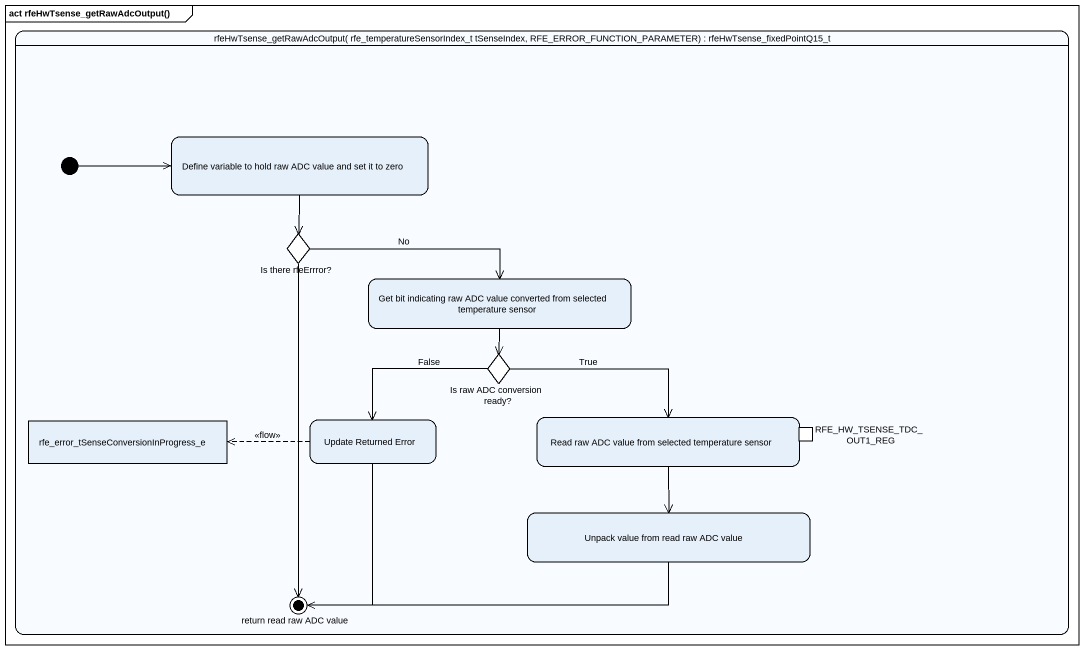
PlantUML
@startuml
mainframe act rfeHwTsense_getRawAdcOutput()
hide empty description
state "rfeHwTsense_getRawAdcOutput( rfe_temperatureSensorIndex_t tSenseIndex, RFE_ERROR_FUNCTION_PARAMETER) : rfeHwTsense_fixedPointQ15_t" as rfeHwTsense_getRawAdcOutput {
  state "Define variable to hold raw ADC value and set it to zero" as Define_variable_to_hold_raw
  state "Is there rfeErrror?" as Is_there_rfeErrror <<choice>>
  state "Get bit indicating raw ADC value converted from selected temperature sensor" as Get_bit_indicating_raw_ADC
  state "Is raw ADC conversion ready?" as Is_raw_ADC_conversion_ready <<choice>>
  state "rfe_error_tSenseConversionInProgress_e" as rfe_error <<object>>
  state "Update Returned Error" as Update_Returned_Error
  state "Read raw ADC value from selected temperature sensor" as Read_raw_ADC_value_from {
    state RFE_HW_TSENSE_TDC_OUT1_REG <<inputPin>>
  }
  state "Unpack value from read raw ADC value" as Unpack_value_from_read_raw
  state "return read raw ADC value" as return_read_raw_ADC_value <<end>>
  [*] -right-> Define_variable_to_hold_raw
}
Define_variable_to_hold_raw --> Is_there_rfeErrror
Is_there_rfeErrror -right-> Get_bit_indicating_raw_ADC : No
Is_there_rfeErrror --> return_read_raw_ADC_value
Get_bit_indicating_raw_ADC --> Is_raw_ADC_conversion_ready
Is_raw_ADC_conversion_ready -left-> Update_Returned_Error : False
Is_raw_ADC_conversion_ready -right-> Read_raw_ADC_value_from : True
Update_Returned_Error -left[dashed]-> rfe_error : <<flow>>
Update_Returned_Error --> return_read_raw_ADC_value
Read_raw_ADC_value_from --> Unpack_value_from_read_raw
Unpack_value_from_read_raw -left-> return_read_raw_ADC_value
@enduml
